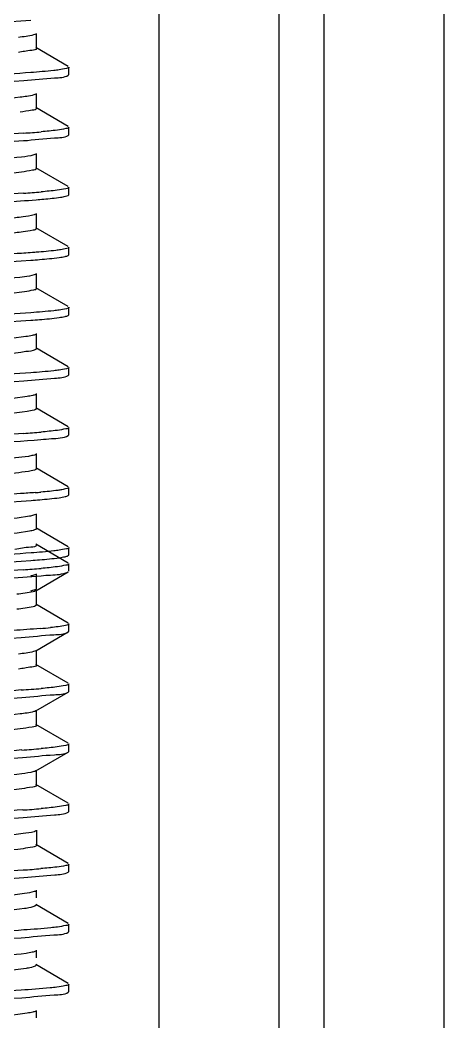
# Model space of a CAD drawing. Extents: x 54907 to 703237, y -798661 to -546661.
# Drawn here: x 370499.3 to 370680.9, y -580816.1 to -580387 of the extents above; entities that cross this region are included whole.
import ezdxf

# ---------------------------------------------------------------- set-up
doc = ezdxf.new("R2010")
doc.units = 0
doc.header["$LTSCALE"] = 1000
doc.header["$MEASUREMENT"] = 0

# ---------------------------------------------------------------- blocks, each defined once
blk = doc.blocks.new('gfhhrryyfd')
at = {"linetype": 'Continuous'}
for p, q in [((3693422.89, -1741005.43), (3693422.89, -1744418.97)), ((3693457.18, -1741005.43), (3693457.18, -1744418.97)), ((3693470.04, -1741005.43), (3693470.04, -1744418.97)), ((3693504.33, -1741005.43), (3693504.33, -1744418.97)), ((3693387.9, -1743027.44), (3693387.9, -1743023.16)), ((3693397.01, -1743032.61), (3693387.71, -1743027.23)), ((3693397.18, -1743034.94), (3693397.18, -1743032.8)), ((3693397.18, -1743034.94), (3693397.18, -1743032.8)), ((3693397.01, -1743035.13), (3693397.18, -1743034.94)), ((3693387.9, -1743044.59), (3693387.9, -1743040.3)), ((3693397.01, -1743049.76), (3693387.71, -1743044.37)), ((3693397.18, -1743052.09), (3693397.18, -1743049.95)), ((3693397.18, -1743052.09), (3693397.18, -1743049.95)), ((3693397.01, -1743052.28), (3693397.18, -1743052.09)), ((3693387.9, -1743061.73), (3693387.9, -1743057.45)), ((3693397.01, -1743066.9), (3693387.71, -1743061.52)), ((3693397.18, -1743069.24), (3693397.18, -1743067.09)), ((3693397.18, -1743069.24), (3693397.18, -1743067.09)), ((3693397.01, -1743069.42), (3693397.18, -1743069.24)), ((3693387.9, -1743078.88), (3693387.9, -1743074.59)), ((3693397.01, -1743084.05), (3693387.71, -1743078.66)), ((3693397.18, -1743086.38), (3693397.18, -1743084.24)), ((3693397.18, -1743086.38), (3693397.18, -1743084.24)), ((3693387.84, -1743085.68), (3693387.4, -1743085.71)), ((3693397.01, -1743086.57), (3693397.18, -1743086.38)), ((3693387.9, -1743096.02), (3693387.9, -1743091.74)), ((3693397.01, -1743101.19), (3693387.71, -1743095.81)), ((3693397.18, -1743103.53), (3693397.18, -1743101.38)), ((3693397.18, -1743103.53), (3693397.18, -1743101.38)), ((3693397.01, -1743103.71), (3693397.18, -1743103.53)), ((3693387.9, -1743113.17), (3693387.9, -1743108.88)), ((3693397.01, -1743118.34), (3693387.71, -1743112.95)), ((3693397.18, -1743120.67), (3693397.18, -1743118.53)), ((3693397.18, -1743120.67), (3693397.18, -1743118.53)), ((3693397.01, -1743120.86), (3693397.18, -1743120.67)), ((3693387.9, -1743130.32), (3693387.9, -1743126.03)), ((3693397.01, -1743135.49), (3693387.71, -1743130.1)), ((3693397.18, -1743137.82), (3693397.18, -1743135.67)), ((3693397.18, -1743137.82), (3693397.18, -1743135.67)), ((3693397.01, -1743138), (3693397.18, -1743137.82)), ((3693387.9, -1743147.46), (3693387.9, -1743143.17)), ((3693397.01, -1743152.63), (3693387.71, -1743147.24)), ((3693397.18, -1743154.96), (3693397.18, -1743152.82)), ((3693397.18, -1743154.96), (3693397.18, -1743152.82)), ((3693397.01, -1743155.15), (3693397.18, -1743154.96)), ((3693387.9, -1743164.61), (3693387.9, -1743160.32)), ((3693397.01, -1743169.78), (3693387.71, -1743164.39)), ((3693397.01, -1743174.42), (3693387.71, -1743169.04)), ((3693397.18, -1743172.11), (3693397.18, -1743169.96)), ((3693397.18, -1743172.11), (3693397.18, -1743169.96)), ((3693397.01, -1743172.29), (3693397.18, -1743172.11)), ((3693397.18, -1743176.76), (3693397.18, -1743174.61)), ((3693397.18, -1743176.76), (3693397.18, -1743174.61)), ((3693387.71, -1743182.33), (3693397.01, -1743176.94)), ((3693387.9, -1743181.75), (3693387.9, -1743177.46)), ((3693396.9, -1743177), (3693397.01, -1743176.94)), ((3693387.71, -1743182.33), (3693387.65, -1743182.36)), ((3693387.9, -1743186.4), (3693387.9, -1743182.11)), ((3693387.9, -1743186.4), (3693387.65, -1743186.65)), ((3693397.01, -1743191.57), (3693387.71, -1743186.18)), ((3693397.01, -1743194.09), (3693397.18, -1743193.9)), ((3693397.18, -1743193.9), (3693397.18, -1743191.76)), ((3693397.18, -1743193.9), (3693397.18, -1743191.76)), ((3693387.71, -1743199.48), (3693397.01, -1743194.09)), ((3693387.9, -1743203.54), (3693387.9, -1743199.26)), ((3693397.01, -1743208.71), (3693387.71, -1743203.33)), ((3693397.01, -1743211.23), (3693397.18, -1743211.05)), ((3693397.18, -1743211.05), (3693397.18, -1743208.9)), ((3693397.18, -1743211.05), (3693397.18, -1743208.9)), ((3693387.71, -1743216.62), (3693397.01, -1743211.23)), ((3693387.9, -1743220.69), (3693387.9, -1743216.4)), ((3693397.01, -1743225.86), (3693387.71, -1743220.47)), ((3693397.01, -1743228.38), (3693397.18, -1743228.19)), ((3693397.18, -1743228.19), (3693397.18, -1743226.05)), ((3693397.18, -1743228.19), (3693397.18, -1743226.05)), ((3693387.71, -1743233.77), (3693397.01, -1743228.38)), ((3693387.9, -1743237.84), (3693387.9, -1743233.55)), ((3693397.01, -1743243.01), (3693387.71, -1743237.62)), ((3693397.01, -1743245.52), (3693397.18, -1743245.34)), ((3693397.18, -1743245.34), (3693397.18, -1743243.19)), ((3693397.18, -1743245.34), (3693397.18, -1743243.19)), ((3693387.89, -1743250.72), (3693387.89, -1743255.01)), ((3693397.01, -1743260.15), (3693387.71, -1743254.76)), ((3693397.01, -1743262.67), (3693397.18, -1743262.48)), ((3693397.18, -1743262.48), (3693397.18, -1743260.34)), ((3693397.18, -1743262.48), (3693397.18, -1743260.34)), ((3693387.9, -1743269.98), (3693387.9, -1743267.84)), ((3693397.01, -1743277.3), (3693387.71, -1743271.91)), ((3693397.01, -1743279.81), (3693397.18, -1743279.63)), ((3693397.18, -1743279.63), (3693397.18, -1743277.48)), ((3693397.18, -1743279.63), (3693397.18, -1743277.48)), ((3693387.9, -1743287.12), (3693387.9, -1743284.98)), ((3693397.01, -1743294.44), (3693387.71, -1743289.05)), ((3693397.01, -1743296.96), (3693397.18, -1743296.77)), ((3693397.18, -1743296.77), (3693397.18, -1743294.63)), ((3693397.18, -1743296.77), (3693397.18, -1743294.63)), ((3693387.9, -1743304.26), (3693387.9, -1743302.13))]:
    blk.add_line(p, q, dxfattribs=at)
for centre, radius, start, end in [((3693364.61, -1742758.46), 293.85, 273.8419, 274.8035), ((3693364.53, -1742774.66), 294.79, 273.8331, 274.8033), ((3693364.61, -1742844.23), 293.81, 273.8423, 274.8035), ((3693367.97, -1742902.76), 252.29, 274.451, 274.6348), ((3693370.72, -1742936.59), 218.35, 274.6342, 274.8518), ((3693364.42, -1742880.87), 296.11, 273.8184, 274.8056), ((3693376.71, -1743044.77), 148.84, 274.7435, 275.8811), ((3693363.61, -1742904.89), 306.41, 273.7257, 274.8047), ((3693363.92, -1742926.03), 302.41, 273.7603, 274.8059), ((3693364.21, -1742946.72), 298.85, 273.7925, 274.8061), ((3693364.15, -1742966.61), 296.11, 273.8662, 274.8539)]:
    blk.add_arc(centre, radius, start, end, dxfattribs=at)
for points, knots in [([(3693270.99, -1743024.81), (3693279.26, -1743024.2), (3693317.69, -1743022.33), (3693356.19, -1743021.57), (3693386.29, -1743019.36)], [0, 0, 0, 0, 0.215563, 1, 1, 1, 1]), ([(3693387.71, -1743023.37), (3693387.52, -1743023.48), (3693385.88, -1743023.98), (3693384.2, -1743024.14), (3693382.74, -1743024.3)], [0, 0, 0, 0, 0.129975, 1, 1, 1, 1]), ([(3693387.89, -1743027.44), (3693387.9, -1743027.92), (3693385.27, -1743028.07), (3693384.03, -1743028.44), (3693382.74, -1743028.59)], [0, 0, 0, 0, 0.267925, 1, 1, 1, 1]), ([(3693394.4, -1743033.58), (3693393.88, -1743033.65), (3693391.19, -1743033.98), (3693388.48, -1743034.2), (3693386.29, -1743034.36)], [0, 0, 0, 0, 0.191314, 1, 1, 1, 1]), ([(3693397.18, -1743032.8), (3693397.18, -1743033.07), (3693395.81, -1743033.3), (3693395.1, -1743033.48), (3693394.4, -1743033.58)], [0, 0, 0, 0, 0.274523, 1, 1, 1, 1]), ([(3693386.29, -1743034.36), (3693378.03, -1743034.97), (3693339.6, -1743036.84), (3693301.11, -1743037.6), (3693270.99, -1743039.81)], [0, 0, 0, 0, 0.215104, 1, 1, 1, 1]), ([(3693272.89, -1743041.82), (3693281.01, -1743041.26), (3693318.15, -1743039.47), (3693355.33, -1743038.62), (3693384.29, -1743036.64)], [0, 0, 0, 0, 0.219065, 1, 1, 1, 1]), ([(3693384.29, -1743036.64), (3693387.24, -1743036.44), (3693391.36, -1743035.87), (3693395.86, -1743035.79), (3693397.01, -1743035.13)], [0, 0, 0, 0, 0.690198, 1, 1, 1, 1]), ([(3693383.22, -1743041.39), (3693375.58, -1743042.3), (3693356.41, -1743043.25), (3693326.14, -1743044.67), (3693296.77, -1743046.2), (3693278.79, -1743047.01), (3693272.05, -1743048.04)], [0, 0, 0, 0, 0.20724, 0.51628, 0.816365, 1, 1, 1, 1]), ([(3693387.71, -1743040.52), (3693387.53, -1743040.62), (3693386.06, -1743041.08), (3693384.53, -1743041.24), (3693383.22, -1743041.39)], [0, 0, 0, 0, 0.132681, 1, 1, 1, 1]), ([(3693387.89, -1743044.59), (3693387.9, -1743045.02), (3693385.53, -1743045.21), (3693384.39, -1743045.54), (3693383.22, -1743045.68)], [0, 0, 0, 0, 0.269156, 1, 1, 1, 1]), ([(3693397.18, -1743049.95), (3693397.18, -1743050.26), (3693395.54, -1743050.46), (3693394.71, -1743050.69), (3693393.88, -1743050.8)], [0, 0, 0, 0, 0.271592, 1, 1, 1, 1]), ([(3693384.29, -1743051.65), (3693376.17, -1743052.2), (3693339.03, -1743053.99), (3693301.85, -1743054.84), (3693272.89, -1743056.82)], [0, 0, 0, 0, 0.219079, 1, 1, 1, 1]), ([(3693272.95, -1743058.96), (3693281.07, -1743058.41), (3693318.17, -1743056.62), (3693355.31, -1743055.76), (3693384.24, -1743053.79)], [0, 0, 0, 0, 0.219185, 1, 1, 1, 1]), ([(3693384.24, -1743053.79), (3693387.19, -1743053.59), (3693391.34, -1743053.02), (3693395.86, -1743052.94), (3693397.01, -1743052.28)], [0, 0, 0, 0, 0.690279, 1, 1, 1, 1]), ([(3693383.67, -1743058.48), (3693376.22, -1743059.41), (3693351.38, -1743060.59), (3693314.35, -1743062.69), (3693284.62, -1743063.38), (3693272.42, -1743065.13)], [0, 0, 0, 0, 0.202178, 0.668259, 1, 1, 1, 1]), ([(3693387.71, -1743057.66), (3693387.55, -1743057.76), (3693386.22, -1743058.19), (3693384.85, -1743058.34), (3693383.67, -1743058.48)], [0, 0, 0, 0, 0.135599, 1, 1, 1, 1]), ([(3693387.89, -1743061.73), (3693387.9, -1743062.13), (3693385.77, -1743062.35), (3693384.73, -1743062.64), (3693383.67, -1743062.77)], [0, 0, 0, 0, 0.270603, 1, 1, 1, 1]), ([(3693383.67, -1743062.77), (3693375.48, -1743063.79), (3693354.81, -1743064.72), (3693322.74, -1743066.37), (3693294.97, -1743067.44), (3693277.76, -1743068.88), (3693271.87, -1743069.31), (3693269.96, -1743069.9)], [0, 0, 0, 0, 0.217203, 0.543941, 0.846117, 0.947352, 1, 1, 1, 1]), ([(3693397.18, -1743067.09), (3693397.18, -1743067.4), (3693395.53, -1743067.61), (3693394.7, -1743067.84), (3693393.87, -1743067.94)], [0, 0, 0, 0, 0.271523, 1, 1, 1, 1]), ([(3693384.24, -1743068.8), (3693376.12, -1743069.35), (3693339.02, -1743071.14), (3693301.88, -1743071.99), (3693272.95, -1743073.96)], [0, 0, 0, 0, 0.219186, 1, 1, 1, 1]), ([(3693362.39, -1743072.12), (3693364.9, -1743072), (3693373.39, -1743071.59), (3693381.88, -1743071.15), (3693387.84, -1743070.68)], [0, 0, 0, 0, 0.29642, 1, 1, 1, 1]), ([(3693387.84, -1743070.68), (3693388.55, -1743070.62), (3693390.88, -1743070.42), (3693393.2, -1743070.2), (3693394.8, -1743069.96)], [0, 0, 0, 0, 0.307999, 1, 1, 1, 1]), ([(3693394.8, -1743069.96), (3693395.28, -1743069.88), (3693396.02, -1743069.75), (3693396.77, -1743069.56), (3693397.01, -1743069.42)], [0, 0, 0, 0, 0.636475, 1, 1, 1, 1]), ([(3693384.1, -1743075.57), (3693382.62, -1743075.77), (3693373.88, -1743076.63), (3693365.1, -1743077.09), (3693357.82, -1743077.47)], [0, 0, 0, 0, 0.16974, 1, 1, 1, 1]), ([(3693387.71, -1743074.81), (3693387.56, -1743074.9), (3693386.38, -1743075.29), (3693385.15, -1743075.44), (3693384.1, -1743075.57)], [0, 0, 0, 0, 0.138888, 1, 1, 1, 1]), ([(3693387.9, -1743078.88), (3693387.9, -1743079.24), (3693386.01, -1743079.48), (3693385.05, -1743079.74), (3693384.1, -1743079.86)], [0, 0, 0, 0, 0.272538, 1, 1, 1, 1]), ([(3693384.1, -1743079.86), (3693382.62, -1743080.05), (3693373.88, -1743080.92), (3693365.1, -1743081.37), (3693357.82, -1743081.76)], [0, 0, 0, 0, 0.16974, 1, 1, 1, 1]), ([(3693394.8, -1743084.96), (3693394.36, -1743085.02), (3693392.05, -1743085.33), (3693389.72, -1743085.53), (3693387.84, -1743085.68)], [0, 0, 0, 0, 0.190994, 1, 1, 1, 1]), ([(3693397.18, -1743084.24), (3693397.18, -1743084.47), (3693396.03, -1743084.71), (3693395.4, -1743084.87), (3693394.8, -1743084.96)], [0, 0, 0, 0, 0.277611, 1, 1, 1, 1]), ([(3693271.09, -1743093.38), (3693279.38, -1743092.78), (3693317.79, -1743090.9), (3693356.26, -1743090.15), (3693386.32, -1743087.94)], [0, 0, 0, 0, 0.216008, 1, 1, 1, 1]), ([(3693387.4, -1743085.71), (3693385.72, -1743085.84), (3693377.39, -1743086.41), (3693369.05, -1743086.81), (3693362.39, -1743087.12)], [0, 0, 0, 0, 0.200777, 1, 1, 1, 1]), ([(3693386.32, -1743087.94), (3693387.15, -1743087.88), (3693389.85, -1743087.66), (3693392.55, -1743087.42), (3693394.41, -1743087.16)], [0, 0, 0, 0, 0.307522, 1, 1, 1, 1]), ([(3693394.41, -1743087.16), (3693394.98, -1743087.08), (3693395.85, -1743086.93), (3693396.74, -1743086.73), (3693397.01, -1743086.57)], [0, 0, 0, 0, 0.642871, 1, 1, 1, 1]), ([(3693384.51, -1743092.66), (3693377.2, -1743093.67), (3693352.14, -1743094.79), (3693314.73, -1743097.04), (3693284.44, -1743097.59), (3693272.08, -1743099.47)], [0, 0, 0, 0, 0.196411, 0.666993, 1, 1, 1, 1]), ([(3693387.71, -1743091.96), (3693387.57, -1743092.03), (3693386.53, -1743092.4), (3693385.44, -1743092.54), (3693384.51, -1743092.66)], [0, 0, 0, 0, 0.142204, 1, 1, 1, 1]), ([(3693387.9, -1743096.02), (3693387.89, -1743096.35), (3693386.23, -1743096.61), (3693385.36, -1743096.83), (3693384.51, -1743096.95)], [0, 0, 0, 0, 0.27426, 1, 1, 1, 1]), ([(3693384.51, -1743096.95), (3693376.51, -1743098.06), (3693355.83, -1743098.94), (3693328.89, -1743100.3), (3693304.59, -1743101.45), (3693288.93, -1743102.21), (3693277.72, -1743103.2), (3693271.75, -1743103.59), (3693269.86, -1743104.22)], [0, 0, 0, 0, 0.210757, 0.539438, 0.704601, 0.845971, 0.948094, 1, 1, 1, 1]), ([(3693394.41, -1743102.16), (3693393.9, -1743102.23), (3693391.21, -1743102.56), (3693388.51, -1743102.78), (3693386.32, -1743102.94)], [0, 0, 0, 0, 0.191306, 1, 1, 1, 1]), ([(3693397.18, -1743101.38), (3693397.18, -1743101.65), (3693395.82, -1743101.88), (3693395.1, -1743102.06), (3693394.41, -1743102.16)], [0, 0, 0, 0, 0.274588, 1, 1, 1, 1]), ([(3693270.99, -1743110.53), (3693279.26, -1743109.93), (3693317.7, -1743108.05), (3693356.19, -1743107.3), (3693386.29, -1743105.08)], [0, 0, 0, 0, 0.215575, 1, 1, 1, 1]), ([(3693386.32, -1743102.94), (3693378.09, -1743103.55), (3693339.67, -1743105.42), (3693301.21, -1743106.18), (3693271.09, -1743108.38)], [0, 0, 0, 0, 0.214793, 1, 1, 1, 1]), ([(3693386.29, -1743105.08), (3693387.12, -1743105.02), (3693389.83, -1743104.81), (3693392.54, -1743104.57), (3693394.4, -1743104.3)], [0, 0, 0, 0, 0.307509, 1, 1, 1, 1]), ([(3693394.4, -1743104.3), (3693394.97, -1743104.22), (3693395.84, -1743104.07), (3693396.73, -1743103.87), (3693397.01, -1743103.71)], [0, 0, 0, 0, 0.64301, 1, 1, 1, 1]), ([(3693384.9, -1743109.76), (3693377.55, -1743110.83), (3693358.22, -1743111.68), (3693327.27, -1743113.2), (3693296.86, -1743114.84), (3693278.21, -1743115.54), (3693271.41, -1743116.72)], [0, 0, 0, 0, 0.195765, 0.5095, 0.817954, 1, 1, 1, 1]), ([(3693387.71, -1743109.1), (3693387.41, -1743109.27), (3693386.45, -1743109.5), (3693385.51, -1743109.67), (3693384.9, -1743109.76)], [0, 0, 0, 0, 0.360057, 1, 1, 1, 1]), ([(3693387.89, -1743113.17), (3693387.89, -1743113.27), (3693386.85, -1743113.97), (3693385.85, -1743113.9), (3693384.9, -1743114.04)], [0, 0, 0, 0, 0.0912, 1, 1, 1, 1]), ([(3693384.9, -1743114.04), (3693377.01, -1743115.2), (3693356.34, -1743116.03), (3693329.35, -1743117.42), (3693304.85, -1743118.58), (3693289.02, -1743119.34), (3693277.71, -1743120.35), (3693271.7, -1743120.73), (3693269.82, -1743121.38)], [0, 0, 0, 0, 0.20733, 0.536865, 0.70321, 0.84565, 0.948324, 1, 1, 1, 1]), ([(3693394.4, -1743119.31), (3693393.88, -1743119.38), (3693391.19, -1743119.71), (3693388.48, -1743119.93), (3693386.29, -1743120.09)], [0, 0, 0, 0, 0.191314, 1, 1, 1, 1]), ([(3693397.18, -1743118.53), (3693397.18, -1743118.79), (3693395.81, -1743119.02), (3693395.1, -1743119.21), (3693394.4, -1743119.31)], [0, 0, 0, 0, 0.274525, 1, 1, 1, 1]), ([(3693386.29, -1743120.09), (3693378.03, -1743120.69), (3693339.6, -1743122.57), (3693301.11, -1743123.33), (3693270.99, -1743125.54)], [0, 0, 0, 0, 0.215095, 1, 1, 1, 1]), ([(3693272.89, -1743127.54), (3693281.01, -1743126.99), (3693318.15, -1743125.2), (3693355.33, -1743124.35), (3693384.3, -1743122.37)], [0, 0, 0, 0, 0.219065, 1, 1, 1, 1]), ([(3693384.3, -1743122.37), (3693387.24, -1743122.17), (3693391.37, -1743121.6), (3693395.86, -1743121.52), (3693397.01, -1743120.86)], [0, 0, 0, 0, 0.690194, 1, 1, 1, 1]), ([(3693385.26, -1743126.85), (3693377.97, -1743127.98), (3693358.5, -1743128.78), (3693327.27, -1743130.34), (3693296.61, -1743132.05), (3693277.84, -1743132.66), (3693271.11, -1743133.92)], [0, 0, 0, 0, 0.193557, 0.5097, 0.820432, 1, 1, 1, 1]), ([(3693387.71, -1743126.25), (3693387.44, -1743126.4), (3693386.61, -1743126.61), (3693385.79, -1743126.76), (3693385.26, -1743126.85)], [0, 0, 0, 0, 0.365495, 1, 1, 1, 1]), ([(3693387.89, -1743130.32), (3693387.89, -1743130.58), (3693386.63, -1743130.86), (3693385.92, -1743131.03), (3693385.26, -1743131.13)], [0, 0, 0, 0, 0.279238, 1, 1, 1, 1]), ([(3693385.26, -1743131.13), (3693377.49, -1743132.34), (3693356.84, -1743133.12), (3693329.83, -1743134.55), (3693305.12, -1743135.71), (3693289.12, -1743136.47), (3693277.72, -1743137.51), (3693271.66, -1743137.87), (3693269.79, -1743138.54)], [0, 0, 0, 0, 0.203778, 0.534105, 0.701642, 0.84519, 0.948477, 1, 1, 1, 1]), ([(3693397.18, -1743135.67), (3693397.18, -1743135.98), (3693395.54, -1743136.19), (3693394.71, -1743136.41), (3693393.88, -1743136.52)], [0, 0, 0, 0, 0.271595, 1, 1, 1, 1]), ([(3693384.3, -1743137.37), (3693376.17, -1743137.93), (3693339.03, -1743139.72), (3693301.85, -1743140.57), (3693272.89, -1743142.55)], [0, 0, 0, 0, 0.219073, 1, 1, 1, 1]), ([(3693367.07, -1743140.48), (3693369.28, -1743140.37), (3693376.65, -1743140), (3693384.03, -1743139.58), (3693389.18, -1743139.15)], [0, 0, 0, 0, 0.29883, 1, 1, 1, 1]), ([(3693389.18, -1743139.15), (3693390.19, -1743139.06), (3693392.77, -1743138.71), (3693395.6, -1743138.82), (3693397.01, -1743138)], [0, 0, 0, 0, 0.383631, 1, 1, 1, 1]), ([(3693385.6, -1743143.94), (3693384.38, -1743144.14), (3693376.48, -1743145.04), (3693368.55, -1743145.46), (3693361.87, -1743145.83)], [0, 0, 0, 0, 0.156149, 1, 1, 1, 1]), ([(3693387.7, -1743143.39), (3693387.47, -1743143.53), (3693386.76, -1743143.72), (3693386.05, -1743143.86), (3693385.6, -1743143.94)], [0, 0, 0, 0, 0.371732, 1, 1, 1, 1]), ([(3693385.6, -1743148.22), (3693384.38, -1743148.43), (3693376.48, -1743149.33), (3693368.55, -1743149.75), (3693361.87, -1743150.12)], [0, 0, 0, 0, 0.156149, 1, 1, 1, 1]), ([(3693387.89, -1743147.46), (3693387.89, -1743147.69), (3693386.81, -1743147.98), (3693386.18, -1743148.13), (3693385.6, -1743148.22)], [0, 0, 0, 0, 0.282702, 1, 1, 1, 1]), ([(3693395.15, -1743153.48), (3693394.77, -1743153.55), (3693392.79, -1743153.83), (3693390.8, -1743154.01), (3693389.18, -1743154.15)], [0, 0, 0, 0, 0.190734, 1, 1, 1, 1]), ([(3693397.18, -1743152.82), (3693397.18, -1743153.02), (3693396.21, -1743153.27), (3693395.66, -1743153.4), (3693395.15, -1743153.48)], [0, 0, 0, 0, 0.281222, 1, 1, 1, 1]), ([(3693271.24, -1743161.95), (3693279.54, -1743161.35), (3693317.92, -1743159.48), (3693356.36, -1743158.73), (3693386.37, -1743156.51)], [0, 0, 0, 0, 0.21664, 1, 1, 1, 1]), ([(3693387.55, -1743154.28), (3693386.15, -1743154.39), (3693379.33, -1743154.87), (3693372.5, -1743155.22), (3693367.07, -1743155.48)], [0, 0, 0, 0, 0.20481, 1, 1, 1, 1]), ([(3693386.37, -1743156.51), (3693387.2, -1743156.45), (3693389.89, -1743156.24), (3693392.57, -1743156), (3693394.42, -1743155.74)], [0, 0, 0, 0, 0.30754, 1, 1, 1, 1]), ([(3693394.42, -1743155.74), (3693394.99, -1743155.66), (3693395.85, -1743155.51), (3693396.74, -1743155.31), (3693397.01, -1743155.15)], [0, 0, 0, 0, 0.64268, 1, 1, 1, 1]), ([(3693385.92, -1743161.03), (3693379.66, -1743162.15), (3693362.31, -1743162.83), (3693333.5, -1743164.45), (3693302.88, -1743165.81), (3693283.18, -1743166.81), (3693275.12, -1743167.67)], [0, 0, 0, 0, 0.17175, 0.467319, 0.780864, 1, 1, 1, 1]), ([(3693387.71, -1743160.54), (3693387.5, -1743160.65), (3693386.9, -1743160.83), (3693386.3, -1743160.96), (3693385.92, -1743161.03)], [0, 0, 0, 0, 0.378304, 1, 1, 1, 1]), ([(3693385.92, -1743165.31), (3693379.66, -1743166.44), (3693362.31, -1743167.11), (3693333.5, -1743168.73), (3693302.88, -1743170.1), (3693283.18, -1743171.1), (3693275.12, -1743171.96)], [0, 0, 0, 0, 0.17175, 0.467319, 0.780864, 1, 1, 1, 1]), ([(3693387.89, -1743164.61), (3693387.89, -1743164.81), (3693386.97, -1743165.09), (3693386.42, -1743165.22), (3693385.92, -1743165.31)], [0, 0, 0, 0, 0.286254, 1, 1, 1, 1]), ([(3693387.89, -1743169.25), (3693387.9, -1743169.81), (3693384.75, -1743169.89), (3693383.3, -1743170.35), (3693381.77, -1743170.51)], [0, 0, 0, 0, 0.266085, 1, 1, 1, 1]), ([(3693394.42, -1743170.74), (3693393.91, -1743170.81), (3693391.24, -1743171.14), (3693388.55, -1743171.36), (3693386.37, -1743171.52)], [0, 0, 0, 0, 0.191294, 1, 1, 1, 1]), ([(3693397.18, -1743169.96), (3693397.18, -1743170.23), (3693395.83, -1743170.46), (3693395.11, -1743170.64), (3693394.42, -1743170.74)], [0, 0, 0, 0, 0.274675, 1, 1, 1, 1]), ([(3693271.1, -1743179.11), (3693279.38, -1743178.5), (3693317.79, -1743176.63), (3693356.26, -1743175.88), (3693386.33, -1743173.66)], [0, 0, 0, 0, 0.216028, 1, 1, 1, 1]), ([(3693386.37, -1743171.52), (3693378.16, -1743172.12), (3693339.78, -1743174), (3693301.35, -1743174.77), (3693271.24, -1743176.95)], [0, 0, 0, 0, 0.214363, 1, 1, 1, 1]), ([(3693386.33, -1743173.66), (3693387.16, -1743173.6), (3693389.85, -1743173.39), (3693392.55, -1743173.15), (3693394.41, -1743172.88)], [0, 0, 0, 0, 0.307523, 1, 1, 1, 1]), ([(3693394.41, -1743172.88), (3693394.98, -1743172.8), (3693395.85, -1743172.65), (3693396.74, -1743172.45), (3693397.01, -1743172.29)], [0, 0, 0, 0, 0.642865, 1, 1, 1, 1]), ([(3693384.14, -1743176.32), (3693376.02, -1743176.87), (3693338.97, -1743178.66), (3693301.87, -1743179.52), (3693272.98, -1743181.48)], [0, 0, 0, 0, 0.219473, 1, 1, 1, 1]), ([(3693397.18, -1743174.61), (3693397.18, -1743174.92), (3693395.54, -1743175.13), (3693394.71, -1743175.35), (3693393.88, -1743175.46)], [0, 0, 0, 0, 0.271575, 1, 1, 1, 1]), ([(3693381.32, -1743178.65), (3693384.87, -1743178.43), (3693389.99, -1743177.85), (3693395.37, -1743177.67), (3693396.9, -1743177)], [0, 0, 0, 0, 0.681451, 1, 1, 1, 1]), ([(3693387.71, -1743177.68), (3693387.53, -1743177.78), (3693387.03, -1743177.94), (3693386.52, -1743178.06), (3693386.21, -1743178.12)], [0, 0, 0, 0, 0.385895, 1, 1, 1, 1]), ([(3693387.65, -1743182.36), (3693387.44, -1743182.47), (3693385.67, -1743182.97), (3693383.86, -1743183.14), (3693382.29, -1743183.31)], [0, 0, 0, 0, 0.133347, 1, 1, 1, 1]), ([(3693387.89, -1743181.75), (3693387.89, -1743181.93), (3693387.13, -1743182.21), (3693386.64, -1743182.32), (3693386.21, -1743182.4)], [0, 0, 0, 0, 0.290879, 1, 1, 1, 1]), ([(3693387.65, -1743186.65), (3693387.44, -1743186.76), (3693385.67, -1743187.25), (3693383.86, -1743187.43), (3693382.29, -1743187.6)], [0, 0, 0, 0, 0.133347, 1, 1, 1, 1]), ([(3693396.9, -1743192), (3693396.68, -1743192.1), (3693395.06, -1743192.52), (3693393.4, -1743192.68), (3693391.97, -1743192.83)], [0, 0, 0, 0, 0.138302, 1, 1, 1, 1]), ([(3693397.18, -1743191.76), (3693397.18, -1743191.8), (3693397.08, -1743191.92), (3693396.97, -1743191.97), (3693396.9, -1743192)], [0, 0, 0, 0, 0.368034, 1, 1, 1, 1]), ([(3693272.87, -1743200.78), (3693280.9, -1743200.23), (3693317.78, -1743198.45), (3693354.71, -1743197.57), (3693383.52, -1743195.65)], [0, 0, 0, 0, 0.217913, 1, 1, 1, 1]), ([(3693383.52, -1743195.65), (3693386.65, -1743195.44), (3693391.02, -1743194.84), (3693395.8, -1743194.79), (3693397.01, -1743194.09)], [0, 0, 0, 0, 0.691294, 1, 1, 1, 1]), ([(3693387.71, -1743199.48), (3693387.52, -1743199.58), (3693385.9, -1743200.07), (3693384.23, -1743200.24), (3693382.78, -1743200.4)], [0, 0, 0, 0, 0.130217, 1, 1, 1, 1]), ([(3693387.89, -1743203.54), (3693387.9, -1743204.02), (3693385.3, -1743204.17), (3693384.06, -1743204.54), (3693382.78, -1743204.69)], [0, 0, 0, 0, 0.26802, 1, 1, 1, 1]), ([(3693383.52, -1743210.65), (3693375.35, -1743211.2), (3693338.47, -1743212.96), (3693301.54, -1743213.82), (3693272.87, -1743215.78)], [0, 0, 0, 0, 0.221636, 1, 1, 1, 1]), ([(3693397.18, -1743208.9), (3693397.18, -1743209.22), (3693395.47, -1743209.42), (3693394.62, -1743209.66), (3693393.76, -1743209.77)], [0, 0, 0, 0, 0.270977, 1, 1, 1, 1]), ([(3693272.94, -1743217.92), (3693281, -1743217.37), (3693317.94, -1743215.59), (3693354.92, -1743214.71), (3693383.76, -1743212.78)], [0, 0, 0, 0, 0.218477, 1, 1, 1, 1]), ([(3693383.76, -1743212.78), (3693386.83, -1743212.58), (3693391.13, -1743211.98), (3693395.82, -1743211.92), (3693397.01, -1743211.23)], [0, 0, 0, 0, 0.690984, 1, 1, 1, 1]), ([(3693387.71, -1743216.62), (3693387.53, -1743216.72), (3693386.07, -1743217.18), (3693384.56, -1743217.34), (3693383.26, -1743217.49)], [0, 0, 0, 0, 0.13294, 1, 1, 1, 1]), ([(3693383.26, -1743217.49), (3693375.63, -1743218.4), (3693356.49, -1743219.35), (3693326.23, -1743220.77), (3693296.84, -1743222.3), (3693278.84, -1743223.11), (3693272.08, -1743224.14)], [0, 0, 0, 0, 0.206815, 0.515694, 0.81594, 1, 1, 1, 1]), ([(3693383.26, -1743221.78), (3693374.99, -1743222.76), (3693354.35, -1743223.71), (3693322.42, -1743225.33), (3693294.89, -1743226.42), (3693277.81, -1743227.82), (3693271.94, -1743228.27), (3693270.02, -1743228.84)], [0, 0, 0, 0, 0.21995, 0.54567, 0.845919, 0.946858, 1, 1, 1, 1]), ([(3693387.89, -1743220.69), (3693387.9, -1743221.12), (3693385.55, -1743221.31), (3693384.42, -1743221.64), (3693383.26, -1743221.78)], [0, 0, 0, 0, 0.269268, 1, 1, 1, 1]), ([(3693383.76, -1743227.78), (3693375.61, -1743228.33), (3693338.67, -1743230.1), (3693301.69, -1743230.96), (3693272.94, -1743232.92)], [0, 0, 0, 0, 0.220782, 1, 1, 1, 1]), ([(3693397.18, -1743226.05), (3693397.18, -1743226.36), (3693395.5, -1743226.57), (3693394.66, -1743226.8), (3693393.82, -1743226.91)], [0, 0, 0, 0, 0.271239, 1, 1, 1, 1]), ([(3693272.98, -1743235.06), (3693281.07, -1743234.51), (3693318.07, -1743232.73), (3693355.11, -1743231.86), (3693383.97, -1743229.91)], [0, 0, 0, 0, 0.2189, 1, 1, 1, 1]), ([(3693383.97, -1743229.91), (3693386.99, -1743229.71), (3693391.22, -1743229.12), (3693395.84, -1743229.05), (3693397.01, -1743228.38)], [0, 0, 0, 0, 0.690688, 1, 1, 1, 1]), ([(3693387.71, -1743233.77), (3693387.55, -1743233.86), (3693386.24, -1743234.29), (3693384.88, -1743234.43), (3693383.71, -1743234.58)], [0, 0, 0, 0, 0.135878, 1, 1, 1, 1]), ([(3693383.71, -1743234.58), (3693376.27, -1743235.51), (3693351.46, -1743236.69), (3693314.42, -1743238.79), (3693284.67, -1743239.48), (3693272.45, -1743241.23)], [0, 0, 0, 0, 0.201754, 0.667715, 1, 1, 1, 1]), ([(3693383.71, -1743238.87), (3693375.53, -1743239.89), (3693354.85, -1743240.82), (3693322.77, -1743242.47), (3693294.98, -1743243.54), (3693277.76, -1743244.98), (3693271.86, -1743245.41), (3693269.95, -1743246)], [0, 0, 0, 0, 0.216944, 0.543769, 0.846123, 0.94739, 1, 1, 1, 1]), ([(3693387.89, -1743237.84), (3693387.9, -1743238.23), (3693385.79, -1743238.45), (3693384.76, -1743238.74), (3693383.71, -1743238.87)], [0, 0, 0, 0, 0.270735, 1, 1, 1, 1]), ([(3693383.97, -1743244.91), (3693375.84, -1743245.46), (3693338.84, -1743247.24), (3693301.8, -1743248.1), (3693272.98, -1743250.06)], [0, 0, 0, 0, 0.220034, 1, 1, 1, 1]), ([(3693397.18, -1743243.19), (3693397.18, -1743243.51), (3693395.52, -1743243.71), (3693394.69, -1743243.94), (3693393.86, -1743244.05)], [0, 0, 0, 0, 0.271443, 1, 1, 1, 1]), ([(3693273.38, -1743252.18), (3693281.51, -1743251.63), (3693318.42, -1743249.86), (3693355.37, -1743248.98), (3693384.11, -1743247.05)], [0, 0, 0, 0, 0.220426, 1, 1, 1, 1]), ([(3693384.11, -1743247.05), (3693387.1, -1743246.85), (3693391.31, -1743246.32), (3693395.83, -1743246.15), (3693397.01, -1743245.51)], [0, 0, 0, 0, 0.69021, 1, 1, 1, 1]), ([(3693387.71, -1743250.91), (3693387.56, -1743251), (3693386.39, -1743251.39), (3693385.18, -1743251.53), (3693384.14, -1743251.67)], [0, 0, 0, 0, 0.139149, 1, 1, 1, 1]), ([(3693384.14, -1743251.67), (3693376.84, -1743252.63), (3693352.12, -1743253.79), (3693315, -1743255.9), (3693285.03, -1743256.62), (3693272.62, -1743258.35)], [0, 0, 0, 0, 0.197543, 0.663489, 1, 1, 1, 1]), ([(3693384.14, -1743255.96), (3693376.05, -1743257.02), (3693355.36, -1743257.92), (3693323.15, -1743259.61), (3693295.09, -1743260.66), (3693277.73, -1743262.14), (3693271.8, -1743262.55), (3693269.9, -1743263.16)], [0, 0, 0, 0, 0.213782, 0.541615, 0.846127, 0.947805, 1, 1, 1, 1]), ([(3693387.89, -1743255.01), (3693387.81, -1743255.37), (3693386.09, -1743255.56), (3693385.06, -1743255.84), (3693384.14, -1743255.96)], [0, 0, 0, 0, 0.283505, 1, 1, 1, 1]), ([(3693384.11, -1743262.05), (3693376.04, -1743262.6), (3693339.13, -1743264.36), (3693302.18, -1743265.25), (3693273.38, -1743267.18)], [0, 0, 0, 0, 0.218989, 1, 1, 1, 1]), ([(3693397.18, -1743260.34), (3693397.18, -1743260.66), (3693395.49, -1743260.9), (3693394.62, -1743261.1), (3693393.77, -1743261.2)], [0, 0, 0, 0, 0.273218, 1, 1, 1, 1]), ([(3693273.68, -1743269.3), (3693281.85, -1743268.76), (3693318.72, -1743266.99), (3693355.65, -1743266.14), (3693384.32, -1743264.18)], [0, 0, 0, 0, 0.22166, 1, 1, 1, 1]), ([(3693384.32, -1743264.18), (3693387.25, -1743263.98), (3693391.38, -1743263.41), (3693395.86, -1743263.33), (3693397.01, -1743262.67)], [0, 0, 0, 0, 0.690165, 1, 1, 1, 1]), ([(3693387.71, -1743268.06), (3693387.57, -1743268.13), (3693386.54, -1743268.5), (3693385.46, -1743268.63), (3693384.54, -1743268.76)], [0, 0, 0, 0, 0.142507, 1, 1, 1, 1]), ([(3693384.54, -1743268.76), (3693377.24, -1743269.78), (3693352.14, -1743270.89), (3693314.71, -1743273.15), (3693284.39, -1743273.68), (3693272.03, -1743275.58)], [0, 0, 0, 0, 0.196293, 0.667285, 1, 1, 1, 1]), ([(3693384.54, -1743273.05), (3693376.55, -1743274.16), (3693355.87, -1743275.03), (3693328.93, -1743276.4), (3693304.61, -1743277.55), (3693288.94, -1743278.31), (3693277.71, -1743279.3), (3693271.74, -1743279.69), (3693269.86, -1743280.32)], [0, 0, 0, 0, 0.210475, 0.53923, 0.704492, 0.84595, 0.948117, 1, 1, 1, 1]), ([(3693387.71, -1743271.91), (3693388.19, -1743272.18), (3693385.82, -1743272.97), (3693385.13, -1743272.97), (3693384.54, -1743273.05)], [0, 0, 0, 0, 0.48462, 1, 1, 1, 1]), ([(3693384.32, -1743279.18), (3693376.29, -1743279.73), (3693339.41, -1743281.51), (3693302.49, -1743282.39), (3693273.68, -1743284.3)], [0, 0, 0, 0, 0.21791, 1, 1, 1, 1]), ([(3693383.51, -1743281.38), (3693386.64, -1743281.17), (3693391.02, -1743280.56), (3693395.8, -1743280.51), (3693397.01, -1743279.81)], [0, 0, 0, 0, 0.691292, 1, 1, 1, 1]), ([(3693393.89, -1743278.33), (3693393.28, -1743278.41), (3693390.1, -1743278.77), (3693386.9, -1743279.01), (3693384.32, -1743279.18)], [0, 0, 0, 0, 0.191746, 1, 1, 1, 1]), ([(3693397.18, -1743277.48), (3693397.18, -1743277.79), (3693395.54, -1743278), (3693394.72, -1743278.22), (3693393.89, -1743278.33)], [0, 0, 0, 0, 0.271633, 1, 1, 1, 1]), ([(3693272.87, -1743286.5), (3693280.89, -1743285.95), (3693317.77, -1743284.17), (3693354.7, -1743283.29), (3693383.51, -1743281.38)], [0, 0, 0, 0, 0.217894, 1, 1, 1, 1]), ([(3693387.71, -1743285.2), (3693387.41, -1743285.37), (3693386.46, -1743285.6), (3693385.53, -1743285.76), (3693384.93, -1743285.85)], [0, 0, 0, 0, 0.360492, 1, 1, 1, 1]), ([(3693384.93, -1743285.85), (3693377.59, -1743286.93), (3693358.24, -1743287.78), (3693327.26, -1743289.3), (3693296.83, -1743290.95), (3693278.17, -1743291.64), (3693271.38, -1743292.83)], [0, 0, 0, 0, 0.195608, 0.509578, 0.818222, 1, 1, 1, 1]), ([(3693384.93, -1743290.14), (3693377.05, -1743291.3), (3693356.38, -1743292.13), (3693329.39, -1743293.52), (3693304.87, -1743294.68), (3693289.02, -1743295.44), (3693277.71, -1743296.46), (3693271.7, -1743296.83), (3693269.82, -1743297.48)], [0, 0, 0, 0, 0.207037, 0.536641, 0.703085, 0.845616, 0.94834, 1, 1, 1, 1]), ([(3693387.71, -1743289.05), (3693388.13, -1743289.3), (3693386.08, -1743290.08), (3693385.45, -1743290.06), (3693384.93, -1743290.14)], [0, 0, 0, 0, 0.481431, 1, 1, 1, 1]), ([(3693383.51, -1743296.38), (3693375.34, -1743296.92), (3693338.46, -1743298.69), (3693301.54, -1743299.55), (3693272.87, -1743301.5)], [0, 0, 0, 0, 0.221664, 1, 1, 1, 1]), ([(3693393.76, -1743295.49), (3693393.11, -1743295.58), (3693389.7, -1743295.95), (3693386.28, -1743296.2), (3693383.51, -1743296.38)], [0, 0, 0, 0, 0.191058, 1, 1, 1, 1]), ([(3693383.75, -1743298.51), (3693386.82, -1743298.3), (3693391.12, -1743297.71), (3693395.82, -1743297.65), (3693397.01, -1743296.96)], [0, 0, 0, 0, 0.690982, 1, 1, 1, 1]), ([(3693397.18, -1743294.63), (3693397.18, -1743294.95), (3693395.47, -1743295.15), (3693394.61, -1743295.38), (3693393.76, -1743295.49)], [0, 0, 0, 0, 0.270968, 1, 1, 1, 1]), ([(3693272.94, -1743303.64), (3693281, -1743303.09), (3693317.93, -1743301.31), (3693354.91, -1743300.44), (3693383.75, -1743298.51)], [0, 0, 0, 0, 0.218459, 1, 1, 1, 1]), ([(3693387.71, -1743302.35), (3693387.44, -1743302.5), (3693386.62, -1743302.71), (3693385.81, -1743302.86), (3693385.29, -1743302.94)], [0, 0, 0, 0, 0.365978, 1, 1, 1, 1]), ([(3693385.29, -1743302.94), (3693378, -1743304.09), (3693358.52, -1743304.88), (3693327.28, -1743306.44), (3693296.6, -1743308.15), (3693277.82, -1743308.76), (3693271.09, -1743310.03)], [0, 0, 0, 0, 0.193342, 0.50965, 0.820575, 1, 1, 1, 1])]:
    blk.add_open_spline(points, degree=3, knots=knots, dxfattribs=at)
for points in [[(3693393.88, -1743050.8), (3693392.33, -1743051), (3693390.77, -1743051.14), (3693389.21, -1743051.28)], [(3693393.87, -1743067.94), (3693392.32, -1743068.14), (3693390.77, -1743068.29), (3693389.22, -1743068.42)], [(3693393.88, -1743136.52), (3693392.33, -1743136.72), (3693390.77, -1743136.87), (3693389.21, -1743137)], [(3693393.88, -1743175.46), (3693392.34, -1743175.66), (3693390.78, -1743175.81), (3693389.23, -1743175.94)], [(3693389.02, -1743193.1), (3693386.46, -1743193.32), (3693383.89, -1743193.49), (3693381.32, -1743193.65)], [(3693393.76, -1743209.77), (3693392.27, -1743209.96), (3693390.77, -1743210.1), (3693389.27, -1743210.23)], [(3693393.82, -1743226.91), (3693392.3, -1743227.1), (3693390.78, -1743227.24), (3693389.26, -1743227.37)], [(3693393.86, -1743244.05), (3693392.32, -1743244.24), (3693390.78, -1743244.39), (3693389.24, -1743244.52)], [(3693393.77, -1743261.2), (3693392.25, -1743261.39), (3693390.73, -1743261.53), (3693389.2, -1743261.66)]]:
    blk.add_open_spline(points, degree=3, dxfattribs=at)

msp = doc.modelspace()

# ---------------------------------------------------------------- block references
at = {"lineweight": -3, "xscale": 1.5, "yscale": 1.5, "zscale": 1.5}
msp.add_blockref('gfhhrryyfd', (-5169575.55, 2034142.04), dxfattribs=at)

doc.saveas('drawing.dxf')
